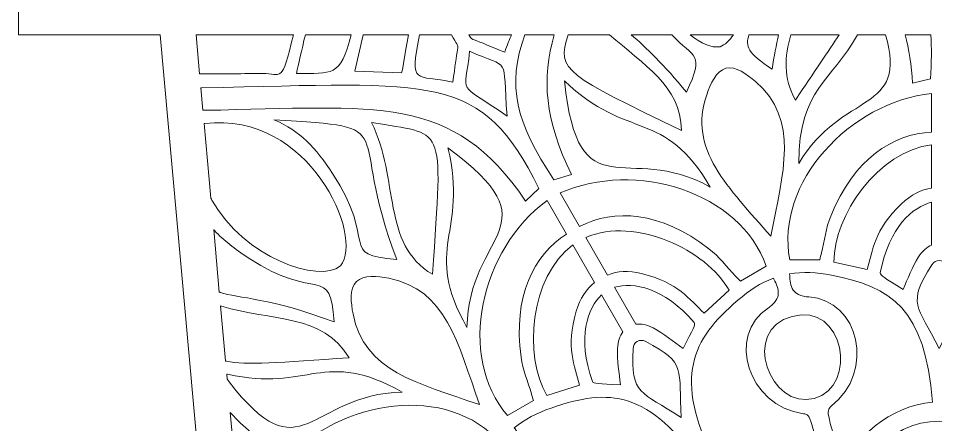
# Model space of a CAD drawing. Extents: x 80 to 1066, y -1043 to 43.
# Drawn here: x 412.4 to 575.4, y -222.8 to -150.6 of the extents above; entities that cross this region are included whole.
import ezdxf

# ---------------------------------------------------------------- set-up
doc = ezdxf.new("R2010")
doc.units = 0
doc.header["$MEASUREMENT"] = 0
doc.layers.add('Layer 1', color=7, linetype='Continuous', lineweight=0)

msp = doc.modelspace()

# ---------------------------------------------------------------- linework, layer by layer
at = {"layer": 'Layer 1'}
for points, knots in [([(705.17, -94), (705.17, -94), (698.6, -55.61), (698.6, -55.61), (698.6, -55.61), (603.03, -55.61), (603.03, -55.61), (596.76, -50.44), (595.14, -44.55), (594.72, -42.06), (594.67, -41.65), (594.62, -41.25), (594.57, -40.84), (594.45, -39.89), (594.33, -38.94), (594.33, -37.98), (594.33, -37.56), (594.35, -37.15), (594.4, -36.74), (594.96, -32.69), (596.22, -28.84), (597.99, -25.14), (599.55, -21.84), (601.16, -18.56), (602.72, -15.26), (608.87, -2.21), (610.1, 11.03), (603.85, 24.41), (600.47, 31.62), (595.06, 36.89), (587.49, 40.08), (587.51, 39.08), (588.17, 38.76), (588.57, 38.31), (598.97, 26.34), (601.59, 12.73), (597.21, -2.38), (595.37, -8.73), (592.07, -14.44), (589.59, -20.49), (586.6, -27.79), (584.9, -35.18), (587.36, -43.03), (589.03, -48.37), (591.85, -52.63), (596.1, -55.61), (596.1, -55.61), (555.87, -55.61), (555.87, -55.61), (555.64, -55.41), (555.38, -55.24), (555.08, -55.15), (554.96, -55.05), (554.87, -54.98), (554.82, -54.93), (546.99, -47.5), (545.43, -38.73), (549.36, -28.79), (550, -27.18), (550.68, -25.57), (551.43, -23.99), (554.03, -18.44), (557.1, -13.07), (558.78, -7.15), (562.74, 6.85), (561.37, 19.99), (551.99, 31.66), (548.91, 35.48), (545.01, 38.26), (539.75, 40.27), (542.69, 36.94), (545.03, 34.03), (546.87, 30.77), (554.23, 17.75), (553.35, 4.53), (547.78, -8.77), (544.98, -15.5), (541.31, -21.86), (539.74, -29.08), (537.41, -39.68), (540.88, -49.57), (549, -55.61), (549, -55.61), (447.38, -55.61), (447.38, -55.61), (447.38, -55.61), (440.15, -94), (440.15, -94), (440.15, -94), (412.4, -94), (412.4, -94), (412.4, -94), (412.4, -153.55), (412.4, -153.55), (412.4, -153.55), (437.6, -153.55), (437.6, -153.55), (437.6, -153.55), (450.18, -292.7), (450.18, -292.7), (450.18, -292.7), (456.36, -361.14), (456.36, -361.14), (456.36, -361.14), (456.37, -361.14), (456.37, -361.14), (456.37, -361.14), (467.2, -480.93), (467.2, -480.93), (467.2, -480.93), (676.93, -480.93), (676.93, -480.93), (676.93, -480.93), (687.99, -361.14), (687.99, -361.14), (687.99, -361.14), (697.17, -261.88), (697.17, -261.88), (697.17, -261.88), (699.28, -239.09), (699.28, -239.09), (699.28, -239.09), (707.17, -153.55), (707.17, -153.55), (707.17, -153.55), (733.47, -153.55), (733.47, -153.55), (733.47, -153.55), (733.47, -94), (733.47, -94), (733.47, -94), (705.17, -94), (705.17, -94)], [0, 0, 0, 0, 1, 1, 1, 2, 2, 2, 3, 3, 3, 4, 4, 4, 5, 5, 5, 6, 6, 6, 7, 7, 7, 8, 8, 8, 9, 9, 9, 10, 10, 10, 11, 11, 11, 12, 12, 12, 13, 13, 13, 14, 14, 14, 15, 15, 15, 16, 16, 16, 17, 17, 17, 18, 18, 18, 19, 19, 19, 20, 20, 20, 21, 21, 21, 22, 22, 22, 23, 23, 23, 24, 24, 24, 25, 25, 25, 26, 26, 26, 27, 27, 27, 28, 28, 28, 29, 29, 29, 30, 30, 30, 31, 31, 31, 32, 32, 32, 33, 33, 33, 34, 34, 34, 35, 35, 35, 36, 36, 36, 37, 37, 37, 38, 38, 38, 39, 39, 39, 40, 40, 40, 41, 41, 41, 42, 42, 42, 43, 43, 43, 44, 44, 44, 44]), ([(444.6, -160.52), (444.6, -160.52), (443.97, -153.55), (443.97, -153.55), (443.97, -153.55), (461.27, -153.55), (461.27, -153.55), (459.14, -162.53), (459.23, -160.38), (455.73, -160.43), (452.66, -160.48), (448.68, -160.53), (444.76, -160.52), (444.76, -160.52), (444.6, -160.52), (444.6, -160.52)], [0, 0, 0, 0, 1, 1, 1, 2, 2, 2, 3, 3, 3, 4, 4, 4, 5, 5, 5, 5]), ([(471.56, -153.55), (469.57, -161.24), (468.18, -160.32), (461.83, -160.45), (462.18, -158.81), (462.73, -156.4), (463.4, -153.55), (463.4, -153.55), (471.56, -153.55), (471.56, -153.55)], [0, 0, 0, 0, 1, 1, 1, 2, 2, 2, 3, 3, 3, 3]), ([(481.72, -153.55), (481.11, -157.11), (480.57, -160.24), (480.51, -160.34), (480.51, -160.34), (472.19, -160.05), (472.19, -160.05), (472.19, -160.05), (473.69, -153.55), (473.69, -153.55), (473.69, -153.55), (481.72, -153.55), (481.72, -153.55)], [0, 0, 0, 0, 1, 1, 1, 2, 2, 2, 3, 3, 3, 4, 4, 4, 4]), ([(483.68, -153.55), (483.68, -153.55), (489.36, -153.55), (489.36, -153.55), (489.85, -154.41), (490.14, -154.9), (490.31, -155.19), (490.48, -155.49), (490.53, -155.84), (490.46, -156.18), (490.2, -157.42), (490.01, -159.29), (489.61, -161.96), (483.05, -160.57), (481.82, -162.8), (483.68, -153.55)], [0, 0, 0, 0, 1, 1, 1, 2, 2, 2, 3, 3, 3, 4, 4, 4, 5, 5, 5, 5]), ([(498.83, -156.64), (496.31, -155.65), (494.59, -154.88), (493.39, -154.49), (493.07, -154.38), (492.78, -154.16), (492.61, -153.85), (492.56, -153.77), (492.51, -153.67), (492.44, -153.55), (492.44, -153.55), (500.02, -153.55), (500.02, -153.55), (499.66, -154.39), (499.24, -155.39), (498.83, -156.64)], [0, 0, 0, 0, 1, 1, 1, 2, 2, 2, 3, 3, 3, 4, 4, 4, 5, 5, 5, 5]), ([(502.39, -153.55), (502.39, -153.55), (507.63, -153.55), (507.63, -153.55), (505.34, -161.33), (505.96, -168.72), (510.69, -178.4), (510.69, -178.4), (507.55, -179.34), (507.55, -179.34), (500.77, -169.07), (499.16, -162.67), (502.39, -153.55)], [0, 0, 0, 0, 1, 1, 1, 2, 2, 2, 3, 3, 3, 4, 4, 4, 4]), ([(517.47, -153.55), (523.43, -158.94), (530.11, -162.53), (530.24, -170.58), (510.07, -160.75), (507.86, -160.05), (510.09, -153.55), (510.09, -153.55), (517.47, -153.55), (517.47, -153.55)], [0, 0, 0, 0, 1, 1, 1, 2, 2, 2, 3, 3, 3, 3]), ([(531.1, -163.76), (527.14, -158.87), (523.86, -155.77), (521.3, -153.55), (521.3, -153.55), (528.5, -153.55), (528.5, -153.55), (532.46, -157.78), (534.49, -156.77), (531.1, -163.76)], [0, 0, 0, 0, 1, 1, 1, 2, 2, 2, 3, 3, 3, 3]), ([(531.78, -153.55), (531.78, -153.55), (539.46, -153.55), (539.46, -153.55), (538.76, -154.62), (537.96, -155.36), (537.08, -155.68), (535.59, -155.94), (533.69, -155.14), (531.78, -153.55)], [0, 0, 0, 0, 1, 1, 1, 2, 2, 2, 3, 3, 3, 3]), ([(547.5, -153.55), (547.08, -155.36), (546.67, -157.39), (546.32, -159.68), (541.91, -156.7), (541.58, -155.69), (542.23, -153.55), (542.23, -153.55), (547.5, -153.55), (547.5, -153.55)], [0, 0, 0, 0, 1, 1, 1, 2, 2, 2, 3, 3, 3, 3]), ([(550.47, -165.16), (548.27, -161.21), (548.56, -157.45), (549.68, -153.55), (549.68, -153.55), (558.23, -153.55), (558.23, -153.55), (556.36, -156.48), (553.81, -160.23), (550.47, -165.16)], [0, 0, 0, 0, 1, 1, 1, 2, 2, 2, 3, 3, 3, 3]), ([(566.51, -153.55), (570.6, -167.59), (558.86, -163.41), (551.06, -176.41), (551.15, -162.94), (556.99, -161.95), (561.49, -153.55), (561.49, -153.55), (566.51, -153.55), (566.51, -153.55)], [0, 0, 0, 0, 1, 1, 1, 2, 2, 2, 3, 3, 3, 3]), ([(569.99, -153.55), (569.99, -153.55), (574.55, -153.55), (574.55, -153.55), (574.7, -155.88), (574.67, -158.47), (574.5, -161.4), (574.5, -161.4), (571.3, -162.16), (571.3, -162.16), (571.08, -158.96), (570.65, -156.12), (569.99, -153.55)], [0, 0, 0, 0, 1, 1, 1, 2, 2, 2, 3, 3, 3, 4, 4, 4, 4]), ([(499.25, -168.02), (489.94, -161.58), (491.8, -164.67), (492.59, -156.49), (500.08, -159.89), (498.33, -156.74), (499.25, -168.02)], [0, 0, 0, 0, 1, 1, 1, 2, 2, 2, 2]), ([(534.73, -164.21), (535.41, -162.3), (536.38, -159.99), (538.11, -159.52), (539.86, -159.06), (541.85, -160.57), (543.39, -161.89), (551.24, -168.65), (548.29, -178.03), (546.12, -189.38), (538.56, -180.64), (531.32, -173.99), (534.73, -164.21)], [0, 0, 0, 0, 1, 1, 1, 2, 2, 2, 3, 3, 3, 4, 4, 4, 4]), ([(445.18, -166.98), (445.18, -166.98), (444.83, -163), (444.83, -163), (444.83, -163), (444.98, -163), (444.98, -163), (486.91, -162.14), (494.55, -160.16), (504.9, -180.86), (504.9, -180.86), (502.52, -183.11), (502.52, -183.11), (489.56, -163.86), (476.26, -166.46), (445.53, -166.99), (445.47, -166.99), (445.4, -166.99), (445.35, -166.98), (445.29, -166.98), (445.24, -166.98), (445.18, -166.98)], [0, 0, 0, 0, 1, 1, 1, 2, 2, 2, 3, 3, 3, 4, 4, 4, 5, 5, 5, 6, 6, 6, 7, 7, 7, 7]), ([(535.35, -180.62), (520.37, -172.31), (512.01, -185.51), (509.42, -161.74), (520.7, -172.54), (527.11, -166.56), (535.35, -180.62)], [0, 0, 0, 0, 1, 1, 1, 2, 2, 2, 2]), ([(574.69, -163.99), (574.69, -163.99), (574.69, -170.87), (574.69, -170.87), (567.78, -171.16), (560.9, -175.64), (556.75, -185.78), (555.9, -187.87), (555.63, -190.18), (555.11, -192.34), (555.01, -192.73), (554.91, -193.11), (554.79, -193.56), (554.79, -193.56), (549.47, -193.56), (549.47, -193.56), (546.86, -179.85), (560.15, -165.56), (574.69, -163.99)], [0, 0, 0, 0, 1, 1, 1, 2, 2, 2, 3, 3, 3, 4, 4, 4, 5, 5, 5, 6, 6, 6, 6]), ([(446.59, -182.59), (446.59, -182.59), (445.4, -169.35), (445.4, -169.35), (445.45, -169.34), (445.51, -169.33), (445.56, -169.32), (464.08, -167.12), (473.96, -189.47), (469.64, -194.62), (465.82, -197.83), (452.46, -193.17), (446.79, -182.95), (446.73, -182.83), (446.66, -182.7), (446.59, -182.59)], [0, 0, 0, 0, 1, 1, 1, 2, 2, 2, 3, 3, 3, 4, 4, 4, 5, 5, 5, 5]), ([(479.64, -193.47), (469.09, -192.71), (476.42, -190.68), (468.24, -178.22), (465.22, -173.62), (462.5, -170.69), (457.81, -168.66), (481.43, -170.1), (470.4, -169.4), (479.64, -193.47)], [0, 0, 0, 0, 1, 1, 1, 2, 2, 2, 3, 3, 3, 3]), ([(475.15, -169.13), (488.22, -171.56), (487.93, -168.41), (485.98, -196.13), (476.88, -190.69), (480.16, -179.28), (475.15, -169.13)], [0, 0, 0, 0, 1, 1, 1, 2, 2, 2, 2]), ([(488.73, -173.68), (508.02, -187.81), (492.41, -188.46), (492.12, -205.58), (484.06, -191.42), (492.44, -188.85), (488.73, -173.68)], [0, 0, 0, 0, 1, 1, 1, 2, 2, 2, 2]), ([(569.34, -183.62), (564.4, -188.32), (564.26, -191.88), (563.23, -195.27), (563.23, -195.27), (557.32, -193.96), (557.32, -193.96), (557.31, -185.72), (565.13, -174.27), (574.69, -173.1), (574.69, -173.1), (574.69, -180.82), (574.69, -180.82), (572.83, -181.06), (571.07, -181.97), (569.34, -183.62)], [0, 0, 0, 0, 1, 1, 1, 2, 2, 2, 3, 3, 3, 4, 4, 4, 5, 5, 5, 5]), ([(545.3, -194.68), (545.3, -194.68), (540.7, -197.34), (540.7, -197.34), (540.36, -197), (540.09, -196.73), (539.81, -196.43), (538.28, -194.83), (536.89, -192.96), (535.11, -191.58), (526.45, -184.87), (518.24, -184.44), (512.12, -187.63), (512.12, -187.63), (508.67, -181.68), (508.67, -181.68), (522.05, -175.77), (540.7, -181.5), (545.3, -194.68)], [0, 0, 0, 0, 1, 1, 1, 2, 2, 2, 3, 3, 3, 4, 4, 4, 5, 5, 5, 6, 6, 6, 6]), ([(509.81, -188.97), (503.97, -192.67), (500.25, -200), (501.73, -210.86), (502.03, -213.08), (502.95, -215.22), (503.58, -217.35), (503.69, -217.74), (503.79, -218.12), (503.92, -218.57), (503.92, -218.57), (499.32, -221.23), (499.32, -221.23), (490.2, -210.66), (494.56, -191.64), (506.36, -183), (506.36, -183), (509.81, -188.97), (509.81, -188.97)], [0, 0, 0, 0, 1, 1, 1, 2, 2, 2, 3, 3, 3, 4, 4, 4, 5, 5, 5, 6, 6, 6, 6]), ([(574.69, -183.33), (574.69, -183.33), (574.69, -190.93), (574.69, -190.93), (573.83, -191.29), (573.02, -191.97), (572.36, -193.02), (571.22, -194.82), (570.48, -196.89), (569.61, -198.85), (566.29, -196.73), (565.51, -196.29), (565.57, -195.86), (567.11, -187.68), (571.39, -184.12), (574.69, -183.33)], [0, 0, 0, 0, 1, 1, 1, 2, 2, 2, 3, 3, 3, 4, 4, 4, 5, 5, 5, 5]), ([(513.24, -189.58), (522.09, -185.8), (534.6, -191.8), (538.71, -198.95), (538.71, -198.95), (534.24, -203.04), (534.24, -203.04), (531.65, -200.61), (529.75, -197.6), (523.12, -196), (520.8, -195.45), (518.82, -195.53), (517.09, -196.26), (517.09, -196.26), (513.24, -189.58), (513.24, -189.58)], [0, 0, 0, 0, 1, 1, 1, 2, 2, 2, 3, 3, 3, 4, 4, 4, 5, 5, 5, 5]), ([(448.11, -199.28), (448.11, -199.28), (447.11, -188.17), (447.11, -188.17), (447.16, -188.23), (447.21, -188.3), (447.27, -188.36), (448.89, -190.12), (450.84, -191.62), (453.25, -193.21), (465.7, -201.39), (467.74, -194.05), (468.5, -204.6), (457.29, -200.3), (451.45, -200.4), (448.27, -199.34), (448.22, -199.32), (448.16, -199.3), (448.11, -199.28)], [0, 0, 0, 0, 1, 1, 1, 2, 2, 2, 3, 3, 3, 4, 4, 4, 5, 5, 5, 6, 6, 6, 6]), ([(514.78, -197.59), (513.29, -198.73), (512.23, -200.4), (511.55, -202.68), (509.61, -209.23), (511.28, -212.37), (512.09, -215.83), (512.09, -215.83), (506.31, -217.65), (506.31, -217.65), (502.17, -210.52), (503.23, -196.7), (510.93, -190.91), (510.93, -190.91), (514.78, -197.59), (514.78, -197.59)], [0, 0, 0, 0, 1, 1, 1, 2, 2, 2, 3, 3, 3, 4, 4, 4, 5, 5, 5, 5]), ([(576.02, -209.29), (572.13, -201.59), (570.27, -201.44), (574.71, -194.45), (575.05, -193.94), (575.54, -193.67), (576.02, -193.67), (576.51, -193.67), (576.99, -193.94), (577.33, -194.45), (581.78, -201.44), (579.91, -201.59), (576.02, -209.29)], [0, 0, 0, 0, 1, 1, 1, 2, 2, 2, 3, 3, 3, 4, 4, 4, 4]), ([(472.46, -197.43), (473.74, -196.16), (476.23, -196.47), (478.21, -196.84), (488.38, -198.77), (490.53, -208.37), (494.32, -219.28), (483.41, -215.49), (473.8, -213.35), (471.87, -203.18), (471.5, -201.19), (471.19, -198.71), (472.46, -197.43)], [0, 0, 0, 0, 1, 1, 1, 2, 2, 2, 3, 3, 3, 4, 4, 4, 4]), ([(540.25, -200.74), (542.3, -198.99), (544.31, -197.65), (546.6, -196.81), (546.61, -196.89), (546.64, -196.96), (546.67, -197.02), (547.08, -197.84), (547.51, -198.73), (547.44, -199.65), (547.4, -200.06), (547.24, -200.43), (547.03, -200.77), (546.69, -201.3), (546.21, -201.73), (545.69, -202.09), (538.21, -206.99), (541.94, -219.48), (551.92, -220.9), (553.3, -221.09), (553.19, -221.74), (555.86, -232.9), (551.85, -227.23), (542.56, -226.25), (535.97, -229.23), (528.82, -214.29), (532.02, -207.81), (540.25, -200.74)], [0, 0, 0, 0, 1, 1, 1, 2, 2, 2, 3, 3, 3, 4, 4, 4, 5, 5, 5, 6, 6, 6, 7, 7, 7, 8, 8, 8, 9, 9, 9, 9]), ([(574.82, -218.82), (567.63, -219.53), (560.07, -225.04), (559.44, -231.94), (556.17, -220.95), (555.76, -220.43), (556.85, -219.57), (564.78, -213.36), (561.77, -200.68), (552.84, -200.16), (552.21, -200.13), (551.58, -199.99), (551.02, -199.7), (550.66, -199.51), (550.35, -199.28), (550.11, -198.93), (549.58, -198.17), (549.51, -197.19), (549.46, -196.28), (549.45, -196.21), (549.44, -196.13), (549.42, -196.06), (551.81, -195.64), (554.23, -195.79), (556.87, -196.29), (567.54, -198.29), (573.55, -202.3), (574.82, -218.82)], [0, 0, 0, 0, 1, 1, 1, 2, 2, 2, 3, 3, 3, 4, 4, 4, 5, 5, 5, 6, 6, 6, 7, 7, 7, 8, 8, 8, 9, 9, 9, 9]), ([(525.2, -205.65), (524.11, -205.08), (523.06, -204.89), (522.15, -205.01), (522.15, -205.01), (518.35, -198.43), (518.35, -198.43), (521.6, -197.46), (527.07, -198.4), (532.51, -204.71), (532.78, -205.06), (532.32, -205.84), (530.51, -209.33), (528.77, -208.07), (527.1, -206.64), (525.2, -205.65)], [0, 0, 0, 0, 1, 1, 1, 2, 2, 2, 3, 3, 3, 4, 4, 4, 5, 5, 5, 5]), ([(519.4, -215.75), (515.47, -215.57), (514.57, -215.58), (514.4, -215.17), (511.65, -207.31), (513.57, -202.09), (516.04, -199.76), (516.04, -199.76), (519.84, -206.35), (519.84, -206.35), (519.27, -207.08), (518.92, -208.08), (518.87, -209.31), (518.77, -211.45), (519.17, -213.62), (519.4, -215.75)], [0, 0, 0, 0, 1, 1, 1, 2, 2, 2, 3, 3, 3, 4, 4, 4, 5, 5, 5, 5]), ([(449.22, -211.51), (449.22, -211.51), (448.33, -201.75), (448.33, -201.75), (448.38, -201.76), (448.43, -201.78), (448.49, -201.79), (457.39, -204.45), (466.48, -203.12), (471.17, -210.95), (458.93, -211.81), (452.71, -212.35), (449.38, -211.55), (449.32, -211.54), (449.27, -211.53), (449.22, -211.51)], [0, 0, 0, 0, 1, 1, 1, 2, 2, 2, 3, 3, 3, 4, 4, 4, 5, 5, 5, 5]), ([(549.93, -203.6), (559.1, -201), (561.75, -216.04), (553.83, -218.18), (545.91, -220.28), (540.68, -205.93), (549.93, -203.6)], [0, 0, 0, 0, 1, 1, 1, 2, 2, 2, 2]), ([(530.17, -221.58), (522.95, -216.85), (521.26, -217.65), (521.63, -209.38), (521.66, -208.76), (521.94, -208.29), (522.36, -208.05), (522.79, -207.8), (523.33, -207.79), (523.88, -208.08), (531.23, -211.89), (529.69, -212.96), (530.17, -221.58)], [0, 0, 0, 0, 1, 1, 1, 2, 2, 2, 3, 3, 3, 4, 4, 4, 4]), ([(449.51, -214.76), (449.51, -214.76), (449.43, -213.86), (449.43, -213.86), (449.48, -213.87), (449.53, -213.89), (449.58, -213.9), (463.99, -217.09), (466.72, -209.18), (480.62, -217.08), (463.89, -217.37), (462.88, -232.27), (449.68, -215), (449.62, -214.92), (449.57, -214.84), (449.51, -214.76)], [0, 0, 0, 0, 1, 1, 1, 2, 2, 2, 3, 3, 3, 4, 4, 4, 5, 5, 5, 5]), ([(496.26, -224.28), (496.26, -224.28), (493.61, -228.88), (493.61, -228.88), (493.15, -228.76), (492.77, -228.67), (492.38, -228.55), (490.25, -227.92), (488.12, -227), (485.89, -226.69), (475.03, -225.22), (467.71, -228.94), (464, -234.78), (464, -234.78), (458.04, -231.34), (458.04, -231.34), (466.68, -219.53), (485.68, -215.17), (496.26, -224.28)], [0, 0, 0, 0, 1, 1, 1, 2, 2, 2, 3, 3, 3, 4, 4, 4, 5, 5, 5, 6, 6, 6, 6]), ([(507.09, -219.89), (517.32, -216.29), (524.54, -216.76), (533.9, -230.43), (528.02, -234.65), (524.23, -243.18), (527.14, -249.48), (518.81, -241.6), (518.19, -241.36), (518.7, -240.07), (522.48, -230.72), (513.52, -221.24), (505.53, -225.26), (504.97, -225.55), (504.36, -225.74), (503.72, -225.77), (503.32, -225.79), (502.92, -225.74), (502.55, -225.56), (501.71, -225.16), (501.16, -224.35), (500.66, -223.59), (500.62, -223.53), (500.57, -223.47), (500.51, -223.42), (502.38, -221.86), (504.55, -220.78), (507.09, -219.89)], [0, 0, 0, 0, 1, 1, 1, 2, 2, 2, 3, 3, 3, 4, 4, 4, 5, 5, 5, 6, 6, 6, 7, 7, 7, 8, 8, 8, 9, 9, 9, 9]), ([(450.61, -226.98), (450.61, -226.98), (450.04, -220.69), (450.04, -220.69), (450.1, -220.76), (450.16, -220.82), (450.22, -220.88), (452.33, -223.15), (454.93, -225.32), (458.15, -227.48), (458.15, -227.48), (455.89, -229.87), (455.89, -229.87), (454.01, -228.93), (452.3, -228.01), (450.78, -227.08), (450.72, -227.04), (450.67, -227.01), (450.61, -226.98)], [0, 0, 0, 0, 1, 1, 1, 2, 2, 2, 3, 3, 3, 4, 4, 4, 5, 5, 5, 6, 6, 6, 6]), ([(590.5, -241.26), (590.24, -242.23), (588.93, -242.04), (586.3, -242.01), (586.29, -241.98), (586.29, -241.93), (586.29, -241.9), (586.28, -241.68), (586.28, -241.52), (586.3, -241.38), (588.07, -230.83), (582.05, -225.55), (576.02, -225.55), (570, -225.55), (563.98, -230.83), (565.75, -241.38), (565.77, -241.52), (565.76, -241.68), (565.75, -241.9), (565.75, -241.9), (565.75, -242.01), (565.75, -242.01), (563.11, -242.04), (561.8, -242.23), (561.55, -241.26), (558.76, -230.81), (567.2, -222.2), (576.02, -222.22), (584.84, -222.2), (593.29, -230.81), (590.5, -241.26)], [0, 0, 0, 0, 1, 1, 1, 2, 2, 2, 3, 3, 3, 4, 4, 4, 5, 5, 5, 6, 6, 6, 7, 7, 7, 8, 8, 8, 9, 9, 9, 10, 10, 10, 10])]:
    msp.add_open_spline(points, degree=3, knots=knots, dxfattribs=at)

doc.saveas('drawing.dxf')
